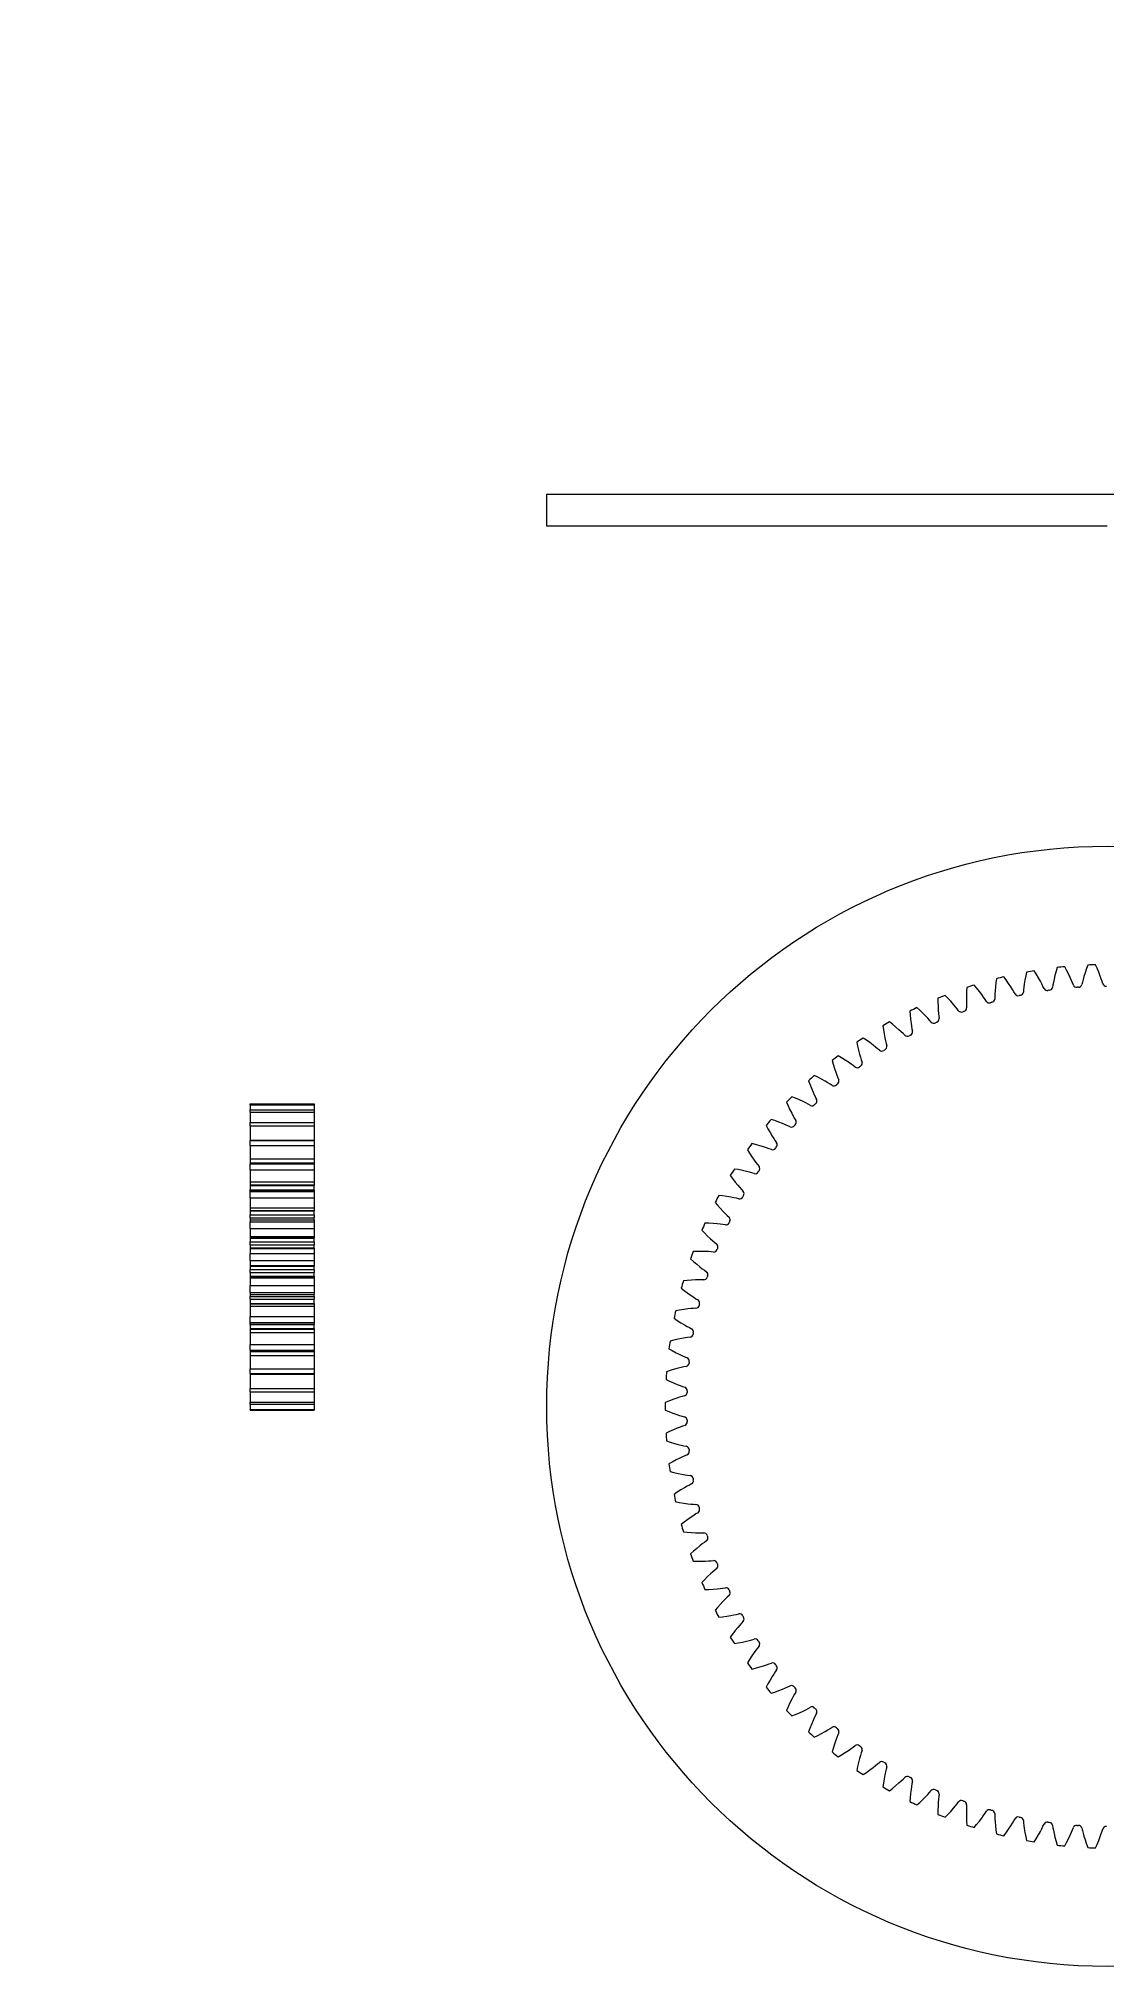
# Model space of a CAD drawing. Extents: x -49 to 4846, y -968 to 1090.
# Drawn here: x 613 to 946, y -84 to 519 of the extents above; entities that cross this region are included whole.
import ezdxf

# ---------------------------------------------------------------- set-up
doc = ezdxf.new("R2010")
doc.units = 0
doc.layers.get('0').update_dxf_attribs({"linetype": 'CONTINUOUS'})
doc.layers.add('DIMENSION', color=7, linetype='CONTINUOUS')
doc.styles.add('VCDSTYLE14', font='DejaVu Sans Mono')
doc.dimstyles.get("Standard").update_dxf_attribs({"dimtxt": 2.5, "dimasz": 2.5, "dimexe": 1.25, "dimexo": 0.625, "dimtad": 1, "dimcen": 2.5, "dimazin": 3, "dimtfac": 1, "dimtmove": 0, "dimatfit": 3})

# ---------------------------------------------------------------- blocks, each defined once
blk = doc.blocks.new('*D0')
at = {"layer": 'DIMENSION'}
for p, q in [((2720.820225, 518.82797), (2690.862793, 508.370209)), ((2720.47168, 513.198486), (2690.862793, 508.370209)), ((2455.580078, 470.00296), (2690.862793, 508.370209)), ((2690.862793, 508.370209), (2722.590595, 507.971368)), ((2260.59668, 438.207214), (2455.580078, 470.00296)), ((2455.580078, 470.00296), (2423.852276, 470.401786)), ((2425.622651, 459.545186), (2455.580078, 470.00296))]:
    blk.add_line(p, q, dxfattribs=at)
at = {"layer": 'DIMENSION', "style": 'VCDSTYLE14'}
blk.add_text('%%c 238.4', height=20, rotation=9.26, dxfattribs=at).set_placement((2264.383545, 439.837952))

msp = doc.modelspace()

# ---------------------------------------------------------------- linework, layer by layer
at = {"color": 1}
for p, q in [((771.470921, 366.487641), (771.470921, 376.487641)), ((771.470921, 376.487641), (1121.470921, 376.487641)), ((946.470921, 366.487641), (771.470921, 366.487641)), ((940.450544, 229.356437), (940.043391, 228.240462)), ((943.343399, 228.355701), (942.859391, 229.440555)), ((905.738604, 222.191603), (904.974319, 223.101021)), ((911.751337, 223.915726), (911.594088, 222.560251)), ((911.917569, 225.091966), (911.751337, 223.915726)), ((914.955273, 224.714557), (914.256288, 225.675074)), ((915.73049, 223.591542), (914.955273, 224.714557)), ((916.422451, 222.527868), (915.73049, 223.591542)), ((920.622701, 223.420656), (920.494516, 222.461787)), ((920.82221, 224.67385), (920.622701, 223.420656)), ((921.073629, 226.015054), (920.82221, 224.67385)), ((921.321506, 227.176832), (921.073629, 226.015054)), ((924.325484, 226.588444), (923.695204, 227.595379)), ((925.020474, 225.414088), (924.325484, 226.588444)), ((925.636551, 224.304736), (925.020474, 225.414088)), ((926.08496, 223.447533), (925.636551, 224.304736)), ((926.451402, 222.708852), (926.084959, 223.447535)), ((929.545449, 223.143693), (929.421878, 222.381994)), ((929.694088, 223.954765), (929.545449, 223.143693)), ((929.888848, 224.902354), (929.694088, 223.954763)), ((930.175289, 226.138579), (929.888848, 224.902354)), ((930.519653, 227.458977), (930.175289, 226.138579)), ((930.847968, 228.600635), (930.519653, 227.458977)), ((933.803584, 227.804132), (933.24508, 228.852581)), ((934.414963, 226.584157), (933.803584, 227.804132)), ((934.952155, 225.434533), (934.414963, 226.584157)), ((935.339676, 224.548138), (934.952155, 225.434533)), ((935.653698, 223.785695), (935.339675, 224.54814)), ((935.932937, 223.066329), (935.653698, 223.785695)), ((938.770541, 224.003647), (938.594137, 223.252423)), ((938.975395, 224.802374), (938.770541, 224.003647)), ((939.235781, 225.73407), (938.975395, 224.802372)), ((939.607759, 226.947302), (939.235781, 225.73407)), ((940.043391, 228.240462), (939.607759, 226.947302)), ((943.868188, 227.09605), (943.343399, 228.355701)), ((944.323877, 225.911753), (943.868188, 227.09605)), ((944.648622, 225.000486), (944.323877, 225.911753)), ((944.908694, 224.217995), (944.648622, 225.000488)), ((945.137073, 223.480903), (944.908694, 224.217995)), ((893.659712, 218.982841), (893.658799, 217.794913)), ((893.658799, 217.794913), (893.691725, 216.430745)), ((896.720378, 219.031872), (895.894518, 219.885761)), ((897.644344, 218.027675), (896.720378, 219.031872)), ((898.477605, 217.070655), (897.644344, 218.027675)), ((899.094438, 216.325413), (898.477605, 217.070655)), ((902.535883, 219.80808), (902.512728, 218.539316)), ((902.512728, 218.539316), (902.519239, 217.571938)), ((902.519239, 217.571941), (902.542479, 216.747689)), ((902.598196, 221.171222), (902.535883, 219.80808)), ((902.681973, 222.356193), (902.598196, 221.171222)), ((906.59027, 221.1254), (905.738604, 222.191603)), ((907.354743, 220.112586), (906.59027, 221.1254)), ((907.918088, 219.326131), (907.354743, 220.112586)), ((908.383768, 218.645638), (907.918086, 219.326133)), ((908.80647, 218.000049), (908.383768, 218.645638)), ((911.387186, 219.506855), (911.370825, 218.735371)), ((911.421499, 220.33072), (911.387186, 219.506855)), ((911.482485, 221.296193), (911.421499, 220.330718)), ((911.594088, 222.560251), (911.482485, 221.296193)), ((916.929563, 221.704033), (916.422451, 222.527868)), ((917.34664, 220.992713), (916.929561, 221.704034)), ((917.723278, 220.31921), (917.34664, 220.992713)), ((920.402817, 221.642324), (920.33268, 220.873861)), ((920.494517, 222.461789), (920.402817, 221.642324)), ((926.780142, 222.010717), (926.451402, 222.708852)), ((879.453821, 210.866683), (878.517159, 211.597324)), ((880.508552, 210.00085), (879.453821, 210.866683)), ((884.894742, 214.988345), (884.976696, 213.803248)), ((884.976696, 213.803248), (885.104703, 212.444699)), ((885.104703, 212.444699), (885.25835, 211.18506)), ((885.25835, 211.18506), (885.399431, 210.228003)), ((887.944532, 215.250758), (887.061119, 216.044958)), ((888.936297, 214.31346), (887.944532, 215.250758)), ((889.834286, 213.416897), (888.936297, 214.31346)), ((890.501602, 212.716498), (889.834286, 213.416897)), ((891.057457, 212.107438), (890.5016, 212.7165)), ((891.565894, 211.526961), (891.057457, 212.107438)), ((893.691725, 216.430745), (893.757131, 215.163456)), ((893.757131, 215.163456), (893.831107, 214.198889)), ((893.831107, 214.198892), (893.911787, 213.378269)), ((893.911787, 213.378269), (894.002955, 212.612016)), ((899.606453, 215.679062), (899.094437, 216.325415)), ((900.073159, 215.064532), (899.606453, 215.679062)), ((902.542479, 216.747689), (902.579974, 215.976943)), ((868.306021, 205.216697), (868.552112, 204.054539)), ((871.28961, 205.901005), (870.304263, 206.564528)), ((872.402169, 205.110856), (871.28961, 205.901005)), ((873.416198, 204.347994), (872.402169, 205.110856)), ((876.429765, 210.392166), (876.594188, 209.215673)), ((876.594188, 209.215673), (876.81665, 207.869363)), ((876.81665, 207.869363), (877.057791, 206.62351)), ((877.057791, 206.62351), (877.265289, 205.678625)), ((877.265288, 205.678628), (877.459393, 204.87722)), ((877.459393, 204.87722), (877.656315, 204.131112)), ((881.466895, 209.169111), (880.508552, 210.00085)), ((882.181443, 208.516968), (881.466895, 209.169111)), ((882.778429, 207.948166), (882.181441, 208.51697)), ((883.32612, 207.40457), (882.778429, 207.948166)), ((885.39943, 210.228005), (885.537158, 209.415009)), ((885.537158, 209.415009), (885.681555, 208.656983)), ((860.563089, 199.487151), (860.889648, 198.34499)), ((863.491675, 200.377916), (862.462443, 200.971089)), ((864.656642, 199.6673), (863.491675, 200.377916)), ((865.721415, 198.977032), (864.656642, 199.6673)), ((866.519769, 198.430681), (865.721415, 198.977032)), ((868.552112, 204.054539), (868.867946, 202.727026)), ((868.867946, 202.727026), (869.195406, 201.50103)), ((869.195406, 201.50103), (869.46831, 200.572921)), ((869.468309, 200.572924), (869.717844, 199.787008)), ((869.717844, 199.787008), (869.966333, 199.056454)), ((874.174496, 203.747284), (873.416198, 204.347994)), ((874.809706, 203.221511), (874.174494, 203.747285)), ((875.393981, 202.717443), (874.809706, 203.221511)), ((853.238691, 193.231442), (853.644128, 192.114843)), ((856.098007, 194.324326), (855.029904, 194.844258)), ((857.309706, 193.696704), (856.098007, 194.324326)), ((858.420036, 193.082392), (857.309706, 193.696704)), ((859.254557, 192.593063), (858.420036, 193.082392)), ((860.889648, 198.34499), (861.297315, 197.042743)), ((861.297315, 197.042743), (861.709499, 195.842575)), ((861.709499, 195.842575), (862.04648, 194.935764)), ((862.046479, 194.935767), (862.350229, 194.169172)), ((862.350229, 194.169172), (862.649073, 193.457732)), ((867.190108, 197.950499), (866.519767, 198.430682)), ((867.808122, 197.488416), (867.190108, 197.950499)), ((849.144626, 187.769725), (848.042857, 188.213884)), ((850.397155, 187.228156), (849.144626, 187.769725)), ((851.547632, 186.692793), (850.397155, 187.228156)), ((853.644128, 192.114843), (854.141642, 190.844206)), ((854.141642, 190.844206), (854.636541, 189.675714)), ((854.636541, 189.675714), (855.035957, 188.794619)), ((855.035956, 188.794621), (855.392441, 188.051082)), ((855.392441, 188.051082), (855.740185, 187.362221)), ((859.956758, 192.160811), (859.254555, 192.593064)), ((860.605501, 191.742964), (859.956758, 192.160811)), ((678.846913, 185.94715), (698.846913, 185.94715)), ((678.846913, 185.716152), (678.846913, 185.94715)), ((678.846913, 185.716153), (678.846913, 184.087182)), ((678.846913, 185.716152), (698.846913, 185.716152)), ((678.846913, 184.087182), (698.846913, 184.087182)), ((678.846913, 183.404285), (678.846913, 184.087182)), ((678.846913, 183.404287), (678.846913, 180.217539)), ((678.846913, 183.404285), (698.846913, 183.404285)), ((698.846913, 185.94715), (698.846913, 185.716152)), ((698.846913, 185.716153), (698.846913, 184.087182)), ((698.846913, 184.087182), (698.846913, 183.404285)), ((698.846913, 183.404287), (698.846913, 180.217539)), ((842.66541, 180.746047), (841.535341, 181.112269)), ((843.952665, 180.29317), (842.66541, 180.746047)), ((846.368511, 186.480048), (846.85085, 185.39445)), ((846.85085, 185.39445), (847.435788, 184.161613)), ((847.435788, 184.161613), (848.010991, 183.03049)), ((848.010991, 183.03049), (848.470897, 182.179403)), ((848.470895, 182.179405), (848.878378, 181.462545)), ((848.878378, 181.462545), (849.273327, 180.799619)), ((852.414254, 186.262869), (851.547632, 186.692793)), ((853.144897, 185.880653), (852.414252, 186.26287)), ((853.821207, 185.509079), (853.144897, 185.880653)), ((678.846913, 180.217539), (698.846913, 180.217539)), ((678.846913, 179.112589), (678.846913, 180.217539)), ((678.846913, 179.11259), (678.846913, 174.660652)), ((678.846913, 179.112589), (698.846913, 179.112589)), ((698.846913, 180.217539), (698.846913, 179.112589)), ((698.846913, 179.11259), (698.846913, 174.660652)), ((839.98602, 179.26586), (840.542912, 178.216553)), ((840.542912, 178.216553), (841.212423, 177.027522)), ((841.212423, 177.027522), (841.865128, 175.939279)), ((841.865128, 175.939279), (842.383282, 175.122346)), ((842.383281, 175.122348), (842.839777, 174.435659)), ((845.137684, 179.839364), (843.952665, 180.29317)), ((846.032185, 179.47094), (845.137684, 179.839364)), ((846.787711, 179.140622), (846.032183, 179.470941)), ((847.488293, 178.81713), (846.787711, 179.140622)), ((678.846913, 174.660656), (678.846913, 174.507343)), ((678.846913, 174.660652), (698.846913, 174.660652)), ((678.846913, 174.507343), (698.846913, 174.507343)), ((678.846913, 173.028631), (678.846913, 174.507343)), ((678.846913, 173.028632), (678.846913, 168.834302)), ((678.846913, 173.028631), (698.846913, 173.028631)), ((678.846913, 168.834305), (678.846913, 167.60126)), ((678.846913, 168.834302), (698.846913, 168.834302)), ((698.846913, 174.660656), (698.846913, 174.507343)), ((698.846913, 174.507343), (698.846913, 173.028631)), ((698.846913, 173.028632), (698.846913, 168.834302)), ((698.846913, 168.834305), (698.846913, 167.60126)), ((834.122313, 171.624025), (834.751044, 170.616122)), ((834.751044, 170.616122), (835.501867, 169.47669)), ((835.501867, 169.47669), (836.228894, 168.436628)), ((836.691923, 173.287512), (835.539061, 173.574012)), ((838.007634, 172.925532), (836.691923, 173.287512)), ((839.221422, 172.555495), (838.007634, 172.925532)), ((840.139444, 172.250365), (839.221422, 172.555495)), ((840.916171, 171.973555), (840.139442, 172.250366)), ((841.637612, 171.69972), (840.916171, 171.973555)), ((842.839777, 174.435659), (843.280007, 173.801899)), ((678.846913, 167.60126), (698.846913, 167.60126)), ((678.846913, 167.60126), (678.846913, 167.356799)), ((678.846913, 167.356799), (698.846913, 167.356799)), ((678.846913, 167.356799), (678.846913, 167.206156)), ((678.846913, 167.206156), (698.846913, 167.206156)), ((678.846913, 165.418308), (678.846913, 167.206156)), ((678.846913, 165.41831), (678.846913, 161.6649)), ((678.846913, 165.418308), (698.846913, 165.418308)), ((698.846913, 167.60126), (698.846913, 167.356799)), ((698.846913, 167.206156), (698.846913, 167.356799)), ((698.846913, 167.206156), (698.846913, 165.418308)), ((698.846913, 165.41831), (698.846913, 161.6649)), ((828.805957, 163.591774), (829.503464, 162.630184)), ((831.253268, 165.430456), (830.08323, 165.635838)), ((832.591024, 165.161137), (831.253268, 165.430456)), ((833.827669, 164.876671), (832.591024, 165.161137)), ((834.76474, 164.636322), (833.827669, 164.876671)), ((835.558884, 164.414368), (834.764737, 164.636323)), ((836.297669, 164.191526), (835.558884, 164.414368)), ((836.228894, 168.436628), (836.802772, 167.65783)), ((836.802771, 167.657832), (837.306056, 167.004658)), ((837.306056, 167.004658), (837.789423, 166.403151)), ((678.846913, 161.664903), (678.846913, 160.638996)), ((678.846913, 161.6649), (698.846913, 161.6649)), ((678.846913, 160.638996), (698.846913, 160.638996)), ((678.846913, 160.638996), (678.846913, 160.451557)), ((678.846913, 160.451557), (698.846913, 160.451557)), ((678.846913, 160.451557), (678.846913, 159.117851)), ((678.846913, 159.117851), (698.846913, 159.117851)), ((678.846913, 158.660376), (678.846913, 159.117851)), ((698.846913, 158.660376), (678.846913, 158.660376)), ((678.846913, 158.660376), (678.846913, 158.633075)), ((678.846913, 158.633075), (698.846913, 158.633075)), ((678.846913, 156.61423), (678.846913, 158.633075)), ((678.846913, 156.614231), (678.846913, 153.465784)), ((678.846913, 156.61423), (698.846913, 156.61423)), ((698.846913, 161.664903), (698.846913, 160.638996)), ((698.846913, 160.638996), (698.846913, 160.451557)), ((698.846913, 159.117851), (698.846913, 160.451557)), ((698.846913, 159.117851), (698.846913, 158.660376)), ((698.846913, 158.660376), (698.846913, 158.633075)), ((698.846913, 158.633075), (698.846913, 156.61423)), ((698.846913, 156.614231), (698.846913, 153.465784)), ((826.375943, 157.213158), (825.194428, 157.336422)), ((827.729227, 157.037812), (826.375943, 157.213158)), ((828.982703, 156.840303), (827.729227, 157.037812)), ((829.934256, 156.665907), (828.982703, 156.840303)), ((829.503464, 162.630184), (830.331941, 161.545903)), ((830.741949, 156.49989), (829.934254, 156.665907)), ((830.331941, 161.545903), (831.129748, 160.559089)), ((831.129748, 160.559089), (831.756555, 159.82222)), ((831.756553, 159.822222), (832.304175, 159.205747)), ((832.304175, 159.205747), (832.828324, 158.639422)), ((678.846913, 153.465787), (678.846913, 152.691855)), ((678.846913, 153.465784), (698.846913, 153.465784)), ((678.846913, 152.691855), (698.846913, 152.691855)), ((678.846913, 152.691855), (678.846913, 152.569631)), ((678.846913, 152.569631), (698.846913, 152.569631)), ((678.846913, 152.569631), (678.846913, 151.278548)), ((678.846913, 151.278548), (698.846913, 151.278548)), ((678.846913, 150.422303), (678.846913, 151.278548)), ((698.846913, 153.465787), (698.846913, 152.691855)), ((698.846913, 152.691855), (698.846913, 152.569631)), ((698.846913, 151.278548), (698.846913, 152.569631)), ((698.846913, 151.278548), (698.846913, 150.422303)), ((824.062853, 155.208239), (824.825738, 154.297647)), ((824.825738, 154.297647), (825.727832, 153.273798)), ((825.727832, 153.273798), (826.592533, 152.345041)), ((826.592533, 152.345041), (827.269214, 151.65369)), ((827.269212, 151.653692), (827.858503, 151.076919)), ((827.858503, 151.076919), (828.42088, 150.548537)), ((831.494479, 156.329125), (830.741949, 156.49989)), ((678.846913, 150.422303), (698.846913, 150.422303)), ((678.846913, 150.422303), (678.846913, 149.80514)), ((678.846913, 149.80514), (698.846913, 149.80514)), ((678.846913, 149.80514), (678.846913, 149.162785)), ((678.846913, 149.162785), (698.846913, 149.162785)), ((678.846913, 147.001176), (678.846913, 149.162785)), ((678.846913, 147.001177), (678.846913, 144.595295)), ((678.846913, 147.001176), (698.846913, 147.001176)), ((678.846913, 144.595297), (678.846913, 144.107165)), ((678.846913, 144.595295), (698.846913, 144.595295)), ((698.846913, 149.80514), (698.846913, 150.422303)), ((698.846913, 149.80514), (698.846913, 149.162785)), ((698.846913, 149.162785), (698.846913, 147.001176)), ((698.846913, 147.001177), (698.846913, 144.595295)), ((698.846913, 144.595297), (698.846913, 144.107165)), ((819.916108, 146.514264), (820.740655, 145.659106)), ((820.740655, 145.659106), (821.711972, 144.700678)), ((822.083708, 148.675652), (820.896472, 148.716197)), ((821.711972, 144.700678), (822.639353, 143.834502)), ((823.445927, 148.595134), (822.083708, 148.675652)), ((824.710127, 148.485543), (823.445927, 148.595134)), ((825.671528, 148.377949), (824.710127, 148.485543)), ((826.488833, 148.268678), (825.671525, 148.377949)), ((827.251442, 148.150823), (826.488833, 148.268678)), ((678.846913, 144.107165), (698.846913, 144.107165)), ((678.846913, 144.107165), (678.846913, 144.055497)), ((678.846913, 144.055497), (698.846913, 144.055497)), ((678.846913, 144.055497), (678.846913, 142.863465)), ((678.846913, 142.863465), (698.846913, 142.863465)), ((678.846913, 141.968087), (678.846913, 142.863465)), ((678.846913, 141.968087), (698.846913, 141.968087)), ((678.846913, 141.968087), (678.846913, 140.948147)), ((698.846913, 140.948147), (678.846913, 140.948147)), ((678.846913, 140.948147), (678.846913, 140.767351)), ((678.846913, 140.767351), (698.846913, 140.767351)), ((678.846913, 140.767351), (678.846913, 139.209184)), ((678.846913, 139.209184), (698.846913, 139.209184)), ((678.846913, 136.999283), (678.846913, 139.209184)), ((698.846913, 144.107165), (698.846913, 144.055497)), ((698.846913, 142.863465), (698.846913, 144.055497)), ((698.846913, 142.863465), (698.846913, 141.968087)), ((698.846913, 140.948147), (698.846913, 141.968087)), ((698.846913, 140.948147), (698.846913, 140.767351)), ((698.846913, 140.767351), (698.846913, 139.209184)), ((698.846913, 139.209184), (698.846913, 136.999283)), ((818.397475, 139.859531), (817.210303, 139.81716)), ((819.761992, 139.874233), (818.397475, 139.859531)), ((821.030757, 139.853095), (819.761992, 139.874233)), ((821.997322, 139.812827), (821.030757, 139.853095)), ((822.820259, 139.760835), (821.997319, 139.812827)), ((822.639353, 143.834502), (823.362612, 143.192038)), ((823.589231, 139.696464), (822.820259, 139.760835)), ((823.36261, 143.19204), (823.990699, 142.657779)), ((823.990699, 142.657779), (824.588564, 142.169913)), ((678.846913, 136.999284), (678.846913, 135.441115)), ((678.846913, 136.999283), (698.846913, 136.999283)), ((678.846913, 135.441116), (678.846913, 135.260118)), ((678.846913, 135.441115), (698.846913, 135.441115)), ((678.846913, 135.260907), (678.846913, 134.24038)), ((678.846913, 135.260118), (698.846913, 135.260118)), ((678.846913, 134.24038), (698.846913, 134.24038)), ((678.846913, 133.345003), (678.846913, 134.24038)), ((678.846913, 133.345003), (698.846913, 133.345003)), ((678.846913, 133.345003), (678.846913, 132.15297)), ((698.846913, 136.999284), (698.846913, 135.441115)), ((698.846913, 135.441116), (698.846913, 135.260118)), ((698.846913, 134.24038), (698.846913, 135.260907)), ((698.846913, 134.24038), (698.846913, 133.345003)), ((698.846913, 132.15297), (698.846913, 133.345003)), ((816.385926, 137.552205), (817.268118, 136.756647)), ((817.268118, 136.756647), (818.303925, 135.86831)), ((818.303925, 135.86831), (819.289468, 135.068934)), ((819.289468, 135.068934), (820.055781, 134.478487)), ((820.055779, 134.478489), (820.719607, 133.989342)), ((820.719607, 133.989342), (821.350047, 133.54437)), ((678.846913, 132.15297), (698.846913, 132.15297)), ((678.846913, 132.15297), (678.846913, 132.101302)), ((678.846913, 132.101303), (678.846913, 131.613171)), ((678.846913, 132.101302), (698.846913, 132.101302)), ((678.846913, 131.613171), (698.846913, 131.613171)), ((678.846913, 131.613171), (678.846913, 129.207291)), ((678.846913, 129.207291), (698.846913, 129.207291)), ((678.846913, 127.045682), (678.846913, 129.207291)), ((678.846913, 127.045682), (698.846913, 127.045682)), ((678.846913, 127.045682), (678.846913, 126.403327)), ((698.846913, 132.15297), (698.846913, 132.101302)), ((698.846913, 132.101303), (698.846913, 131.613171)), ((698.846913, 131.613171), (698.846913, 129.207291)), ((698.846913, 129.207291), (698.846913, 127.045682)), ((698.846913, 127.045682), (698.846913, 126.403327)), ((813.489505, 128.365723), (814.425043, 127.633642)), ((815.335203, 130.807748), (814.153878, 130.682667)), ((814.425043, 127.633642), (815.520294, 126.819723)), ((816.695371, 130.917597), (815.335203, 130.807748)), ((815.520294, 126.819723), (816.559199, 126.091042)), ((817.96252, 130.985016), (816.695371, 130.917597)), ((818.929538, 131.01227), (817.96252, 130.985016)), ((819.754098, 131.01781), (818.929536, 131.01227)), ((820.525687, 131.007237), (819.754098, 131.01781)), ((678.846913, 126.403327), (698.846913, 126.403327)), ((678.846913, 126.403327), (678.846913, 125.786164)), ((678.846913, 125.786164), (698.846913, 125.786164)), ((678.846913, 124.929919), (678.846913, 125.786164)), ((678.846913, 124.929919), (698.846913, 124.929919)), ((678.846913, 124.929919), (678.846913, 123.638836)), ((678.846913, 123.638836), (698.846913, 123.638836)), ((678.846913, 123.638836), (678.846913, 123.516612)), ((678.846913, 123.516615), (678.846913, 122.742681)), ((678.846913, 123.516612), (698.846913, 123.516612)), ((678.846913, 122.742681), (698.846913, 122.742681)), ((678.846913, 122.742681), (678.846913, 119.594237)), ((698.846913, 125.786164), (698.846913, 126.403327)), ((698.846913, 125.786164), (698.846913, 124.929919)), ((698.846913, 123.638836), (698.846913, 124.929919)), ((698.846913, 123.638836), (698.846913, 123.516612)), ((698.846913, 123.516615), (698.846913, 122.742681)), ((698.846913, 122.742681), (698.846913, 119.594237)), ((812.911811, 121.564401), (811.742089, 121.35722)), ((814.261003, 121.768863), (812.911811, 121.564401)), ((815.520362, 121.924509), (814.261003, 121.768863)), ((816.483124, 122.019153), (815.520362, 121.924509)), ((817.305288, 122.082197), (816.483122, 122.019153)), ((816.559199, 126.091042), (817.364832, 125.555489)), ((818.075736, 122.125474), (817.305288, 122.082197)), ((817.36483, 125.555491), (818.061162, 125.113842)), ((818.061162, 125.113842), (818.721106, 124.713931)), ((678.846913, 119.594237), (698.846913, 119.594237)), ((678.846913, 117.575392), (678.846913, 119.594237)), ((678.846913, 117.575392), (698.846913, 117.575392)), ((678.846913, 117.575392), (678.846913, 117.548092)), ((698.846913, 117.548092), (678.846913, 117.548092)), ((678.846913, 117.090616), (678.846913, 117.548092)), ((678.846913, 117.090616), (698.846913, 117.090616)), ((678.846913, 117.090616), (678.846913, 115.75691)), ((678.846913, 115.75691), (698.846913, 115.75691)), ((678.846913, 115.75691), (678.846913, 115.569471)), ((678.846913, 115.569475), (678.846913, 114.543565)), ((678.846913, 115.569471), (698.846913, 115.569471)), ((678.846913, 114.543565), (698.846913, 114.543565)), ((678.846913, 114.543565), (678.846913, 110.790159)), ((698.846913, 119.594237), (698.846913, 117.575392)), ((698.846913, 117.575392), (698.846913, 117.548092)), ((698.846913, 117.548092), (698.846913, 117.090616)), ((698.846913, 115.75691), (698.846913, 117.090616)), ((698.846913, 115.75691), (698.846913, 115.569471)), ((698.846913, 115.569475), (698.846913, 114.543565)), ((698.846913, 114.543565), (698.846913, 110.790159)), ((811.240956, 118.999575), (812.225282, 118.334537)), ((812.225282, 118.334537), (813.374642, 117.599002)), ((813.374642, 117.599002), (814.461846, 116.944567)), ((814.461846, 116.944567), (815.302875, 116.466516)), ((815.302873, 116.466518), (816.028316, 116.074518)), ((816.028316, 116.074518), (816.714549, 115.721617)), ((678.846913, 110.790159), (698.846913, 110.790159)), ((678.846913, 109.002312), (678.846913, 110.790159)), ((678.846913, 109.002312), (698.846913, 109.002312)), ((678.846913, 109.002312), (678.846913, 108.851669)), ((678.846913, 108.851669), (698.846913, 108.851669)), ((678.846913, 108.851669), (678.846913, 108.607207)), ((678.846913, 108.607213), (678.846913, 107.374163)), ((678.846913, 108.607207), (698.846913, 108.607207)), ((698.846913, 110.790159), (698.846913, 109.002312)), ((698.846913, 108.851669), (698.846913, 109.002312)), ((698.846913, 108.851669), (698.846913, 108.607207)), ((698.846913, 108.607213), (698.846913, 107.374163)), ((809.651234, 109.499392), (810.679553, 108.904637)), ((811.139105, 112.174522), (809.986685, 111.886251)), ((810.679553, 108.904637), (811.877421, 108.251069)), ((812.470748, 112.472602), (811.139105, 112.174522)), ((813.716182, 112.715718), (812.470748, 112.472602)), ((814.669997, 112.877289), (813.716182, 112.715718)), ((815.485761, 112.997532), (814.669995, 112.877289)), ((816.251313, 113.094446), (815.485761, 112.997532)), ((678.846913, 107.374163), (698.846913, 107.374163)), ((678.846913, 107.374163), (678.846913, 103.179837)), ((678.846913, 103.179837), (698.846913, 103.179837)), ((678.846913, 101.701125), (678.846913, 103.179837)), ((698.846913, 107.374163), (698.846913, 103.179837)), ((698.846913, 103.179837), (698.846913, 101.701125)), ((810.025723, 102.68386), (808.896219, 102.315902)), ((811.333329, 103.074104), (810.025723, 102.68386)), ((812.55877, 103.403505), (811.333329, 103.074104)), ((811.877421, 108.251069), (813.007628, 107.674067)), ((813.498991, 103.631218), (812.55877, 103.403505)), ((813.007628, 107.674067), (813.879955, 107.255849)), ((814.30438, 103.808072), (813.498989, 103.631217)), ((813.879953, 107.25585), (814.630974, 106.91541)), ((815.061307, 103.958152), (814.30438, 103.808072)), ((814.630974, 106.91541), (815.340152, 106.611237)), ((678.846913, 101.701125), (698.846913, 101.701125)), ((678.846913, 101.701125), (678.846913, 101.547813)), ((678.846913, 101.547813), (698.846913, 101.547813)), ((678.846913, 101.547813), (678.846913, 97.095878)), ((678.846913, 97.095878), (698.846913, 97.095878)), ((678.846913, 95.990928), (678.846913, 97.095878)), ((698.846913, 101.701125), (698.846913, 101.547813)), ((698.846913, 101.547813), (698.846913, 97.095878)), ((698.846913, 97.095878), (698.846913, 95.990928)), ((808.728084, 99.911458), (809.795386, 99.389884)), ((809.795386, 99.389884), (811.035926, 98.821466)), ((811.035926, 98.821466), (812.20363, 98.324709)), ((812.20363, 98.324709), (813.103006, 97.96836)), ((813.103003, 97.968361), (813.875943, 97.681139)), ((813.875943, 97.681139), (814.604611, 97.427177)), ((678.846913, 95.990928), (698.846913, 95.990928)), ((678.846913, 95.990928), (678.846913, 92.804182)), ((678.846913, 92.804182), (698.846913, 92.804182)), ((678.846913, 92.121285), (678.846913, 92.804182)), ((678.846913, 92.121285), (698.846913, 92.121285)), ((678.846913, 92.121285), (678.846913, 90.492315)), ((678.846913, 90.492315), (698.846913, 90.492315)), ((678.846913, 90.261318), (678.846913, 90.492315)), ((698.846913, 95.990928), (698.846913, 92.804182)), ((698.846913, 92.804182), (698.846913, 92.121285)), ((698.846913, 92.121285), (698.846913, 90.492315)), ((698.846913, 90.492315), (698.846913, 90.261318)), ((809.577088, 93.138651), (808.476003, 92.692799)), ((810.854286, 93.619158), (809.577088, 93.138651)), ((812.053765, 94.033239), (810.854286, 93.619158)), ((812.975811, 94.325984), (812.053765, 94.033239)), ((813.766901, 94.558588), (812.975809, 94.325983)), ((814.511515, 94.761104), (813.766901, 94.558588)), ((678.846913, 90.261318), (698.846913, 90.261318)), ((808.476003, 90.282483), (809.577088, 89.836631)), ((809.577088, 89.836631), (810.854257, 89.356134)), ((810.854257, 89.356134), (812.053768, 88.942042)), ((812.203626, 84.650571), (811.035955, 84.153828)), ((812.053768, 88.942042), (812.975811, 88.649298)), ((813.103006, 85.006921), (812.203626, 84.650571)), ((812.975809, 88.649299), (813.766901, 88.416694)), ((813.875943, 85.294143), (813.103003, 85.006921)), ((813.766901, 88.416694), (814.51151, 88.21418)), ((814.604616, 85.548107), (813.875943, 85.294143)), ((809.795386, 83.585398), (808.728084, 83.063824)), ((808.896219, 80.65938), (810.025723, 80.291421)), ((811.035955, 84.153828), (809.795386, 83.585398)), ((810.025723, 80.291421), (811.333299, 79.901186)), ((811.333299, 79.901186), (812.558774, 79.571776)), ((812.558774, 79.571776), (813.498991, 79.344064)), ((813.498989, 79.344064), (814.304379, 79.16721)), ((814.304379, 79.16721), (815.061301, 79.017131)), ((810.679553, 74.070644), (809.651234, 73.475889)), ((811.877448, 74.724227), (810.679553, 74.070644)), ((813.007625, 75.301213), (811.877448, 74.724227)), ((813.879955, 75.719433), (813.007625, 75.301213)), ((814.630975, 76.059872), (813.879953, 75.719432)), ((815.340157, 76.364047), (814.630975, 76.059872)), ((809.986685, 71.089031), (811.139105, 70.800759)), ((811.139105, 70.800759), (812.470718, 70.502686)), ((812.470718, 70.502686), (813.716186, 70.259563)), ((813.716186, 70.259563), (814.669997, 70.097992)), ((815.302875, 66.508765), (814.461843, 66.030713)), ((814.669995, 70.097992), (815.48576, 69.97775)), ((816.028317, 66.900763), (815.302873, 66.508764)), ((815.48576, 69.97775), (816.251308, 69.880837)), ((816.714554, 67.253667), (816.028317, 66.900763)), ((812.225282, 64.640744), (811.240957, 63.975706)), ((811.742089, 61.618062), (812.911811, 61.410881)), ((813.374668, 65.376296), (812.225282, 64.640744)), ((812.911811, 61.410881), (814.260972, 61.206422)), ((814.461843, 66.030713), (813.374668, 65.376296)), ((814.260972, 61.206422), (815.520365, 61.050772)), ((815.520365, 61.050772), (816.483124, 60.956129)), ((816.483122, 60.956129), (817.305288, 60.893084)), ((817.305288, 60.893084), (818.07573, 60.849809)), ((814.425043, 55.341639), (813.489505, 54.609559)), ((815.520319, 56.155577), (814.425043, 55.341639)), ((816.559196, 56.884237), (815.520319, 56.155577)), ((817.364832, 57.419792), (816.559196, 56.884237)), ((818.061162, 57.86144), (817.36483, 57.419791)), ((818.72111, 58.261353), (818.061162, 57.86144)), ((814.153878, 52.292614), (815.335203, 52.167534)), ((815.335203, 52.167534), (816.69534, 52.057686)), ((816.69534, 52.057686), (817.962523, 51.990265)), ((817.962523, 51.990265), (818.929539, 51.963011)), ((818.929536, 51.963011), (819.754097, 51.957472)), ((820.055781, 48.496794), (819.289466, 47.906346)), ((819.754097, 51.957472), (820.525682, 51.968045)), ((820.719607, 48.98594), (820.055779, 48.496793)), ((821.350051, 49.430915), (820.719607, 48.98594)), ((817.268118, 46.218634), (816.385926, 45.423077)), ((817.210303, 43.158121), (818.397475, 43.11575)), ((818.303948, 47.106991), (817.268118, 46.218634)), ((819.289466, 47.906346), (818.303948, 47.106991)), ((818.397475, 43.11575), (819.761961, 43.101049)), ((819.761961, 43.101049), (821.030761, 43.122186)), ((821.030761, 43.122186), (821.997322, 43.162454)), ((821.997319, 43.162454), (822.820258, 43.214447)), ((822.820258, 43.214447), (823.589226, 43.278817)), ((820.740655, 37.316175), (819.916108, 36.461018)), ((821.711994, 38.274624), (820.740655, 37.316175)), ((822.639351, 39.140778), (821.711994, 38.274624)), ((823.362612, 39.783243), (822.639351, 39.140778)), ((823.9907, 40.317503), (823.36261, 39.783242)), ((824.588568, 40.805372), (823.9907, 40.317503)), ((820.896472, 34.259085), (822.083708, 34.29963)), ((822.083708, 34.29963), (823.445896, 34.380146)), ((823.445896, 34.380146), (824.71013, 34.489739)), ((824.71013, 34.489739), (825.671528, 34.597333)), ((825.671525, 34.597332), (826.488833, 34.706603)), ((826.592531, 30.630238), (825.727853, 29.701506)), ((826.488833, 34.706603), (827.251437, 34.824458)), ((827.269214, 31.321591), (826.592531, 30.630238)), ((827.858504, 31.898363), (827.269212, 31.321589)), ((828.420883, 32.426748), (827.858504, 31.898363)), ((824.825738, 28.677634), (824.062853, 27.767042)), ((825.727853, 29.701506), (824.825738, 28.677634)), ((825.194427, 25.63886), (826.375943, 25.762124)), ((826.375943, 25.762124), (827.729196, 25.937465)), ((827.729196, 25.937465), (828.982706, 26.134979)), ((828.982706, 26.134979), (829.934256, 26.309375)), ((829.934254, 26.309375), (830.741948, 26.475392)), ((830.741948, 26.475392), (831.494473, 26.646155)), ((832.828327, 24.335863), (832.304176, 23.769535)), ((829.503464, 20.345097), (828.805957, 19.383507)), ((830.33196, 21.429403), (829.503464, 20.345097)), ((831.129746, 22.41619), (830.33196, 21.429403)), ((831.756555, 23.153062), (831.129746, 22.41619)), ((832.304176, 23.769535), (831.756553, 23.15306)), ((832.590994, 17.814138), (833.827672, 18.098612)), ((833.827672, 18.098612), (834.76474, 18.338959)), ((834.764737, 18.338959), (835.558883, 18.560913)), ((835.558883, 18.560913), (836.297664, 18.783755)), ((830.08323, 17.339444), (831.253268, 17.544826)), ((831.253268, 17.544826), (832.590994, 17.814138)), ((834.751044, 12.35916), (834.122313, 11.351256)), ((835.501884, 13.498617), (834.751044, 12.35916)), ((836.228892, 14.538651), (835.501884, 13.498617)), ((836.802772, 15.317452), (836.228892, 14.538651)), ((837.306056, 15.970624), (836.802771, 15.31745)), ((837.789426, 16.572135), (837.306056, 15.970624)), ((835.539061, 9.40127), (836.691923, 9.687769)), ((836.691923, 9.687769), (838.007604, 10.049741)), ((838.007604, 10.049741), (839.221426, 10.419788)), ((839.221426, 10.419788), (840.139445, 10.724916)), ((840.139442, 10.724916), (840.916171, 11.001727)), ((840.916171, 11.001727), (841.637607, 11.27556)), ((841.865127, 7.036), (841.212439, 5.947786)), ((842.383282, 7.852935), (841.865127, 7.036)), ((842.839777, 8.539623), (842.383281, 7.852933)), ((843.28001, 9.173388), (842.839777, 8.539623)), ((840.542912, 4.758728), (839.98602, 3.709422)), ((841.212439, 5.947786), (840.542912, 4.758728)), ((841.535341, 1.863013), (842.66541, 2.229234)), ((842.66541, 2.229234), (843.952636, 2.682101)), ((843.952636, 2.682101), (845.137688, 3.135919)), ((845.137688, 3.135919), (846.032186, 3.504342)), ((846.032183, 3.504341), (846.78771, 3.834659)), ((846.78771, 3.834659), (847.488287, 4.15815)), ((848.470897, 0.795878), (848.01099, -0.055212)), ((848.878379, 1.512737), (848.470895, 0.795876)), ((849.27333, 2.175667), (848.878379, 1.512737)), ((846.85085, -2.419169), (846.368511, -3.504766)), ((847.435802, -1.186304), (846.85085, -2.419169)), ((848.01099, -0.055212), (847.435802, -1.186304)), ((848.042857, -5.238602), (849.144626, -4.794443)), ((849.144626, -4.794443), (850.397127, -4.252888)), ((850.397127, -4.252888), (851.547635, -3.71751)), ((851.547635, -3.71751), (852.414254, -3.287588)), ((852.414252, -3.287589), (853.144897, -2.905372)), ((853.144897, -2.905372), (853.821201, -2.533799)), ((855.035957, -5.819337), (854.63654, -6.700435)), ((855.392441, -5.0758), (855.035956, -5.819339)), ((855.740187, -4.386935), (855.392441, -5.0758)), ((853.644128, -9.139561), (853.238691, -10.25616)), ((854.141654, -7.868896), (853.644128, -9.139561)), ((854.63654, -6.700435), (854.141654, -7.868896)), ((855.029904, -11.868976), (856.098007, -11.349044)), ((856.098007, -11.349044), (857.309679, -10.721438)), ((857.309679, -10.721438), (858.420039, -10.107109)), ((858.420039, -10.107109), (859.254557, -9.617781)), ((859.254555, -9.617783), (859.956758, -9.18553)), ((859.956758, -9.18553), (860.605496, -8.767685)), ((862.04648, -11.960483), (861.709498, -12.867297)), ((862.350229, -11.19389), (862.046479, -11.960485)), ((862.649075, -10.482445), (862.350229, -11.19389)), ((860.889648, -15.369708), (860.563089, -16.511869)), ((861.297325, -14.067432), (860.889648, -15.369708)), ((861.709498, -12.867297), (861.297325, -14.067432)), ((862.462443, -17.995808), (863.491675, -17.402635)), ((863.491675, -17.402635), (864.656616, -16.692035)), ((864.656616, -16.692035), (865.721418, -16.001748)), ((865.721418, -16.001748), (866.519769, -15.4554)), ((866.519767, -15.455401), (867.190107, -14.975218)), ((867.190107, -14.975218), (867.808118, -14.513138)), ((869.46831, -17.59764), (869.195405, -18.525751)), ((869.717844, -16.811725), (869.468309, -17.597642)), ((869.966334, -16.081167), (869.717844, -16.811725)), ((868.552112, -21.079257), (868.306021, -22.241415)), ((868.867953, -19.751715), (868.552112, -21.079257)), ((869.195405, -18.525751), (868.867953, -19.751715)), ((870.304263, -23.589247), (871.28961, -22.925723)), ((871.28961, -22.925723), (872.402145, -22.135592)), ((872.402145, -22.135592), (873.4162, -21.37271)), ((873.4162, -21.37271), (874.174496, -20.772002)), ((874.174494, -20.772004), (874.809705, -20.24623)), ((874.809705, -20.24623), (875.393977, -19.742165)), ((877.05779, -23.648232), (876.816655, -24.894051)), ((877.265289, -22.703344), (877.05779, -23.648232)), ((877.459393, -21.901938), (877.265288, -22.703346)), ((877.656316, -21.155825), (877.459393, -21.901938)), ((876.594188, -26.240391), (876.429765, -27.416885)), ((876.816655, -24.894051), (876.594188, -26.240391)), ((878.517159, -28.622043), (879.453821, -27.891401)), ((879.453821, -27.891401), (880.508528, -27.025588)), ((880.508528, -27.025588), (881.466898, -26.193828)), ((881.466898, -26.193828), (882.181443, -25.541687)), ((882.181441, -25.541689), (882.778429, -24.972885)), ((882.778429, -24.972885), (883.326116, -24.429292)), ((885.104706, -29.469387), (884.976696, -30.827966)), ((885.25835, -28.209782), (885.104706, -29.469387)), ((885.399431, -27.252722), (885.25835, -28.209782)), ((885.537159, -26.439727), (885.39943, -27.252724)), ((885.681556, -25.681696), (885.537159, -26.439727)), ((889.834289, -30.441613), (890.501602, -29.741217)), ((890.5016, -29.741218), (891.057456, -29.132157)), ((891.057456, -29.132157), (891.56589, -28.551683)), ((894.002956, -29.636729), (893.911787, -30.402986)), ((884.976696, -30.827966), (884.894742, -32.013063)), ((887.061119, -33.069676), (887.944532, -32.275476)), ((887.944532, -32.275476), (888.936275, -31.3382)), ((888.936275, -31.3382), (889.834289, -30.441613)), ((893.691727, -33.455432), (893.658799, -34.819632)), ((893.658799, -34.819632), (893.659712, -36.007559)), ((893.757131, -32.188178), (893.691727, -33.455432)), ((893.831107, -31.223608), (893.757131, -32.188178)), ((893.911787, -30.402986), (893.831107, -31.22361)), ((895.894517, -36.910479), (896.720378, -36.05659)), ((896.720378, -36.05659), (897.644324, -35.052417)), ((897.644324, -35.052417), (898.477608, -34.095371)), ((898.477608, -34.095371), (899.094438, -33.350131)), ((899.094437, -33.350133), (899.606452, -32.703781)), ((899.606452, -32.703781), (900.073155, -32.089255)), ((902.519239, -34.596657), (902.512728, -35.564038)), ((902.512728, -35.564038), (902.535882, -36.832768)), ((902.542479, -33.772407), (902.519239, -34.596659)), ((902.579974, -33.001656), (902.542479, -33.772407)), ((907.918086, -36.350851), (908.383768, -35.670357)), ((908.383768, -35.670357), (908.806467, -35.024772)), ((911.370824, -35.760084), (911.387186, -36.531573)), ((902.535882, -36.832768), (902.598196, -38.195941)), ((902.598196, -38.195941), (902.681973, -39.380911)), ((904.974319, -40.125739), (905.738604, -39.216321)), ((905.738604, -39.216321), (906.590251, -38.150143)), ((906.590251, -38.150143), (907.354745, -37.137301)), ((907.354745, -37.137301), (907.918088, -36.350849)), ((911.387186, -36.531573), (911.421499, -37.355439)), ((911.421499, -37.355436), (911.482485, -38.320915)), ((911.482485, -38.320915), (911.594085, -39.584939)), ((911.594085, -39.584939), (911.751337, -40.940445)), ((911.751337, -40.940445), (911.917569, -42.116684)), ((914.256288, -42.699793), (914.955273, -41.739276)), ((914.955273, -41.739276), (915.730473, -40.616286)), ((915.730473, -40.616286), (916.422452, -39.552584)), ((916.422452, -39.552584), (916.929563, -38.728751)), ((916.929561, -38.728753), (917.346639, -38.017432)), ((917.346639, -38.017432), (917.723275, -37.343934)), ((920.332679, -37.898574), (920.402817, -38.667042)), ((920.402817, -38.667042), (920.494517, -39.486508)), ((920.494516, -39.486505), (920.622702, -40.445378)), ((920.622702, -40.445378), (920.822204, -41.698538)), ((920.822204, -41.698538), (921.073629, -43.039772)), ((925.020459, -42.438833), (925.636553, -41.329452)), ((925.636553, -41.329452), (926.08496, -40.472251)), ((926.084959, -40.472253), (926.451402, -39.733571)), ((926.451402, -39.733571), (926.780139, -39.035441)), ((929.421876, -39.406707), (929.545449, -40.168411)), ((929.545449, -40.168411), (929.694088, -40.979483)), ((929.694088, -40.979481), (929.888849, -41.927076)), ((929.888849, -41.927076), (930.175281, -43.163267)), ((934.952156, -42.459248), (935.339676, -41.572856)), ((935.339675, -41.572859), (935.653698, -40.810414)), ((935.653698, -40.810414), (935.932935, -40.091053)), ((938.594135, -40.277137), (938.770541, -41.028364)), ((938.770541, -41.028364), (938.975395, -41.827093)), ((938.975395, -41.827091), (939.235782, -42.758792)), ((944.323878, -42.936469), (944.648622, -42.025204)), ((944.648622, -42.025206), (944.908694, -41.242714)), ((944.908694, -41.242714), (945.137071, -40.505626)), ((921.073629, -43.039772), (921.321506, -44.201551)), ((923.695203, -44.620098), (924.325484, -43.613162)), ((924.325484, -43.613162), (925.020459, -42.438833)), ((930.175281, -43.163267), (930.519653, -44.483696)), ((930.519653, -44.483696), (930.847968, -45.625353)), ((933.24508, -45.8773), (933.803584, -44.828851)), ((933.803584, -44.828851), (934.41495, -43.608903)), ((934.41495, -43.608903), (934.952156, -42.459248)), ((939.235782, -42.758792), (939.607749, -43.971991)), ((939.607749, -43.971991), (940.043391, -45.265181)), ((940.043391, -45.265181), (940.450544, -46.381155)), ((942.859391, -46.465274), (943.343399, -45.380419)), ((943.343399, -45.380419), (943.868176, -44.120797)), ((943.868176, -44.120797), (944.323878, -42.936469))]:
    msp.add_line(p, q, dxfattribs=at)
msp.add_circle((946.470921, 91.487641), 175, dxfattribs=at)
for centre, radius, start, end in [((946.470915, 91.48782), 138, 91.499628, 92.500372), ((946.470865, 91.487812), 138, 107.499628, 108.500372), ((946.470877, 91.487815), 138, 103.499628, 104.500372), ((946.47089, 91.487818), 138, 99.499628, 100.500372), ((946.470902, 91.48782), 138, 95.499628, 96.500372), ((936.962838, 223.519021), 1.125, 203.727913, 277.2612), ((937.511255, 223.55737), 1.125, 270.738787, 344.272366), ((946.196042, 223.860649), 1.125, 199.727913, 273.2612), ((946.470853, 91.487807), 138, 111.499628, 112.500372), ((909.719745, 218.656977), 1.125, 215.727913, 289.2612), ((946.470921, 91.487641), 131.25, 105.907943, 106.092057), ((910.248205, 218.80851), 1.125, 282.738787, 356.272366), ((918.680153, 220.910831), 1.125, 211.727913, 285.2612), ((946.470921, 91.487641), 131.25, 101.907943, 102.092057), ((919.217897, 221.025132), 1.125, 278.738787, 352.272366), ((927.775955, 222.534149), 1.125, 207.727913, 281.2612), ((946.470921, 91.487641), 131.25, 97.907943, 98.092057), ((928.320362, 222.61066), 1.125, 274.738787, 348.272366), ((946.470921, 91.487641), 131.25, 93.907943, 94.092057), ((946.470831, 91.487796), 138, 119.499628, 120.500372), ((946.470842, 91.487802), 138, 115.499628, 116.500372), ((892.378854, 212.304598), 1.125, 223.727913, 297.2612), ((946.470921, 91.487641), 131.25, 113.907943, 114.092057), ((892.881082, 212.528205), 1.125, 290.738787, 4.272366), ((900.938384, 215.783566), 1.125, 219.727913, 293.2612), ((946.470921, 91.487641), 131.25, 109.907943, 110.092057), ((901.454987, 215.971594), 1.125, 286.738787, 0.272366), ((946.47082, 91.48779), 138, 123.499628, 124.500372), ((884.082854, 208.237023), 1.125, 227.727913, 301.2612), ((946.470921, 91.487641), 131.25, 117.907943, 118.092057), ((884.568261, 208.495118), 1.125, 294.738787, 8.272366), ((946.47081, 91.487782), 138, 127.499628, 128.500372), ((868.8864, 198.741224), 1.125, 302.738787, 16.272366), ((876.090803, 203.600655), 1.125, 231.727913, 305.2612), ((946.470921, 91.487641), 131.25, 121.907943, 122.092057), ((876.557024, 203.891982), 1.125, 298.738787, 12.272366), ((946.4708, 91.487774), 138, 131.499628, 132.500372), ((861.59376, 193.067937), 1.125, 306.738787, 20.272366), ((868.441637, 198.418085), 1.125, 235.727913, 309.2612), ((946.470921, 91.487641), 131.25, 125.907943, 126.092057), ((946.470791, 91.487766), 138, 135.499628, 136.500372), ((854.714633, 186.899761), 1.125, 310.738787, 24.272366), ((861.172622, 192.71456), 1.125, 239.727913, 313.2612), ((946.470921, 91.487641), 131.25, 129.907943, 130.092057), ((946.470783, 91.487756), 138, 139.499628, 140.500372), ((848.282534, 180.266747), 1.125, 314.738787, 28.272366), ((854.319171, 186.517868), 1.125, 243.727913, 317.2612), ((946.470921, 91.487641), 131.25, 133.907943, 134.092057), ((847.914675, 179.858198), 1.125, 247.727913, 321.2612), ((946.470921, 91.487641), 131.25, 137.907943, 138.092057), ((946.470775, 91.487746), 138, 143.499628, 144.500372), ((841.990334, 172.767996), 1.125, 251.727913, 325.2612), ((946.470921, 91.487641), 131.25, 141.907943, 142.092057), ((842.328799, 173.20121), 1.125, 318.738787, 32.272366), ((946.470768, 91.487736), 138, 147.499628, 148.500372), ((836.575013, 165.281803), 1.125, 255.727913, 329.2612), ((946.470921, 91.487641), 131.25, 145.907943, 146.092057), ((836.882433, 165.737572), 1.125, 322.738787, 36.272366), ((946.470762, 91.487725), 138, 151.499628, 152.500372), ((831.695093, 157.436093), 1.125, 259.727913, 333.2612), ((946.470921, 91.487641), 131.25, 149.907943, 150.092057), ((831.969972, 157.912197), 1.125, 326.738787, 40.272366), ((946.470757, 91.487714), 138, 155.499628, 156.500372), ((827.37435, 149.269089), 1.125, 263.727913, 337.2612), ((946.470921, 91.487641), 131.25, 153.907943, 154.092057), ((827.615347, 149.763208), 1.125, 330.738787, 44.272366), ((946.470752, 91.487702), 138, 159.499628, 160.500372), ((823.633833, 140.82058), 1.125, 267.727913, 341.2612), ((823.839776, 141.330306), 1.125, 334.738787, 48.272366), ((946.470921, 91.487641), 131.25, 157.907943, 158.092057), ((820.66165, 132.654575), 1.125, 338.738787, 52.272366), ((946.470748, 91.48769), 138, 163.499628, 164.500372), ((820.491766, 132.131725), 1.125, 271.727913, 345.2612), ((946.470921, 91.487641), 131.25, 161.907943, 162.092057), ((946.470745, 91.487678), 138, 167.499628, 168.500372), ((817.963457, 123.244857), 1.125, 275.727913, 349.2612), ((818.096455, 123.778283), 1.125, 342.738787, 56.272366), ((946.470921, 91.487641), 131.25, 165.907943, 166.092057), ((816.156688, 114.744675), 1.125, 346.738787, 60.272366), ((946.470921, 91.487641), 131.25, 169.907943, 170.092057), ((946.470743, 91.487666), 138, 171.499628, 172.500372), ((816.061223, 114.20327), 1.125, 279.727913, 353.2612), ((814.794333, 105.051015), 1.125, 283.727913, 357.2612), ((814.851798, 105.597761), 1.125, 350.738787, 64.272366), ((946.470921, 91.487641), 131.25, 173.907943, 174.092057), ((946.470741, 91.487653), 138, 175.499628, 176.500372), ((814.188143, 96.382103), 1.125, 354.738787, 68.272366), ((946.470741, 91.487641), 138, 179.499628, 180.500372), ((814.168957, 95.832681), 1.125, 287.727913, 1.2612), ((946.470921, 91.487641), 131.25, 177.907943, 178.092057), ((814.168957, 87.1426), 1.125, 358.738787, 72.272366), ((814.188143, 86.593178), 1.125, 291.727913, 5.2612), ((946.470921, 91.487641), 131.25, 181.907943, 182.092057), ((946.470741, 91.487628), 138, 183.499628, 184.500372), ((814.794333, 77.924266), 1.125, 2.738787, 76.272366), ((946.470743, 91.487616), 138, 187.499628, 188.500372), ((814.851798, 77.377521), 1.125, 295.727913, 9.2612), ((946.470921, 91.487641), 131.25, 185.907943, 186.092057), ((816.061223, 68.772012), 1.125, 6.738787, 80.272366), ((816.156688, 68.230607), 1.125, 299.727913, 13.2612), ((946.470921, 91.487641), 131.25, 189.907943, 190.092057), ((946.470745, 91.487603), 138, 191.499628, 192.500372), ((817.963457, 59.730425), 1.125, 10.738787, 84.272366), ((946.470748, 91.487591), 138, 195.499628, 196.500372), ((818.096455, 59.196998), 1.125, 303.727913, 17.2612), ((946.470921, 91.487641), 131.25, 193.907943, 194.092057), ((820.491766, 50.843557), 1.125, 14.738787, 88.272366), ((820.66165, 50.320707), 1.125, 307.727913, 21.2612), ((946.470921, 91.487641), 131.25, 197.907943, 198.092057), ((946.470752, 91.487579), 138, 199.499628, 200.500372), ((823.633833, 42.154702), 1.125, 18.738787, 92.272366), ((946.470921, 91.487641), 131.25, 201.907943, 202.092057), ((946.470757, 91.487568), 138, 203.499628, 204.500372), ((823.839776, 41.644976), 1.125, 311.727913, 25.2612), ((827.37435, 33.706192), 1.125, 22.738787, 96.272366), ((946.470921, 91.487641), 131.25, 205.907943, 206.092057), ((827.615347, 33.212074), 1.125, 315.727913, 29.2612), ((946.470762, 91.487556), 138, 207.499628, 208.500372), ((831.695093, 25.539188), 1.125, 26.738787, 100.272366), ((946.470921, 91.487641), 131.25, 209.907943, 210.092057), ((831.969972, 25.063085), 1.125, 319.727913, 33.2612), ((946.470768, 91.487545), 138, 211.499628, 212.500372), ((836.575013, 17.693478), 1.125, 30.738787, 104.272366), ((946.470921, 91.487641), 131.25, 213.907943, 214.092057), ((836.882433, 17.237709), 1.125, 323.727913, 37.2612), ((946.470775, 91.487535), 138, 215.499628, 216.500372), ((841.990334, 10.207286), 1.125, 34.738787, 108.272366), ((946.470921, 91.487641), 131.25, 217.907943, 218.092057), ((842.328798, 9.774072), 1.125, 327.727913, 41.2612), ((946.470783, 91.487525), 138, 219.499628, 220.500372), ((847.914675, 3.117084), 1.125, 38.738787, 112.272366), ((946.470921, 91.487641), 131.25, 221.907943, 222.092057), ((848.282534, 2.708535), 1.125, 331.727913, 45.2612), ((946.470791, 91.487516), 138, 223.499628, 224.500372), ((854.319171, -3.542586), 1.125, 42.738787, 116.272366), ((946.470921, 91.487641), 131.25, 225.907943, 226.092057), ((854.714633, -3.924479), 1.125, 335.727913, 49.2612), ((946.4708, 91.487507), 138, 227.499628, 228.500372), ((861.172622, -9.739278), 1.125, 46.738787, 120.272366), ((946.470921, 91.487641), 131.25, 229.907943, 230.092057), ((861.59376, -10.092655), 1.125, 339.727913, 53.2612), ((946.47081, 91.487499), 138, 231.499628, 232.500372), ((868.441637, -15.442803), 1.125, 50.738787, 124.272366), ((946.470921, 91.487641), 131.25, 233.907943, 234.092057), ((868.8864, -15.765942), 1.125, 343.727913, 57.2612), ((946.47082, 91.487492), 138, 235.499628, 236.500372), ((876.090803, -20.625374), 1.125, 54.738787, 128.272366), ((946.470921, 91.487641), 131.25, 237.907943, 238.092057), ((876.557023, -20.916701), 1.125, 347.727913, 61.2612), ((946.470831, 91.487485), 138, 239.499628, 240.500372), ((884.082854, -25.261741), 1.125, 58.738787, 132.272366), ((946.470921, 91.487641), 131.25, 241.907943, 242.092057), ((884.568261, -25.519836), 1.125, 351.727913, 65.2612), ((892.378854, -29.329317), 1.125, 62.738787, 136.272366), ((946.470921, 91.487641), 131.25, 245.907943, 246.092057), ((892.881081, -29.552923), 1.125, 355.727913, 69.2612), ((946.470842, 91.487479), 138, 243.499628, 244.500372), ((946.470853, 91.487474), 138, 247.499628, 248.500372), ((900.938384, -32.808285), 1.125, 66.738787, 140.272366), ((946.470921, 91.487641), 131.25, 249.907943, 250.092057), ((901.454987, -32.996313), 1.125, 359.727913, 73.2612), ((909.719744, -35.681695), 1.125, 70.738787, 144.272366), ((946.470921, 91.487641), 131.25, 253.907943, 254.092057), ((910.248205, -35.833229), 1.125, 3.727913, 77.2612), ((946.470865, 91.48747), 138, 251.499628, 252.500372), ((946.470877, 91.487466), 138, 255.499628, 256.500372), ((918.680153, -37.93555), 1.125, 74.738787, 148.272366), ((946.470921, 91.487641), 131.25, 257.907943, 258.092057), ((919.217896, -38.049851), 1.125, 7.727913, 81.2612), ((927.775955, -39.558867), 1.125, 78.738787, 152.272366), ((946.470921, 91.487641), 131.25, 261.907943, 262.092057), ((928.320362, -39.635379), 1.125, 11.727913, 85.2612), ((936.962837, -40.543739), 1.125, 82.738787, 156.272366), ((946.470921, 91.487641), 131.25, 265.907943, 266.092057), ((937.511255, -40.582089), 1.125, 15.727913, 89.2612), ((946.196042, -40.885368), 1.125, 86.738787, 160.272366), ((946.47089, 91.487464), 138, 259.499628, 260.500372), ((946.470902, 91.487462), 138, 263.499628, 264.500372), ((946.470915, 91.487461), 138, 267.499628, 268.500372)]:
    msp.add_arc(centre, radius, start, end, dxfattribs=at)

# ---------------------------------------------------------------- dimensions: what is measured, and where the dimension line sits
at = {"layer": 'DIMENSION'}
dim = msp.add_linear_dim(base=(0, 0), p1=(0, 0), p2=(0, 0), dimstyle='Standard', dxfattribs=at)
dim.commit()
dim.dimension.update_dxf_attribs({"geometry": '*D0', "text_midpoint": (0, 0)})

doc.saveas('drawing.dxf')
